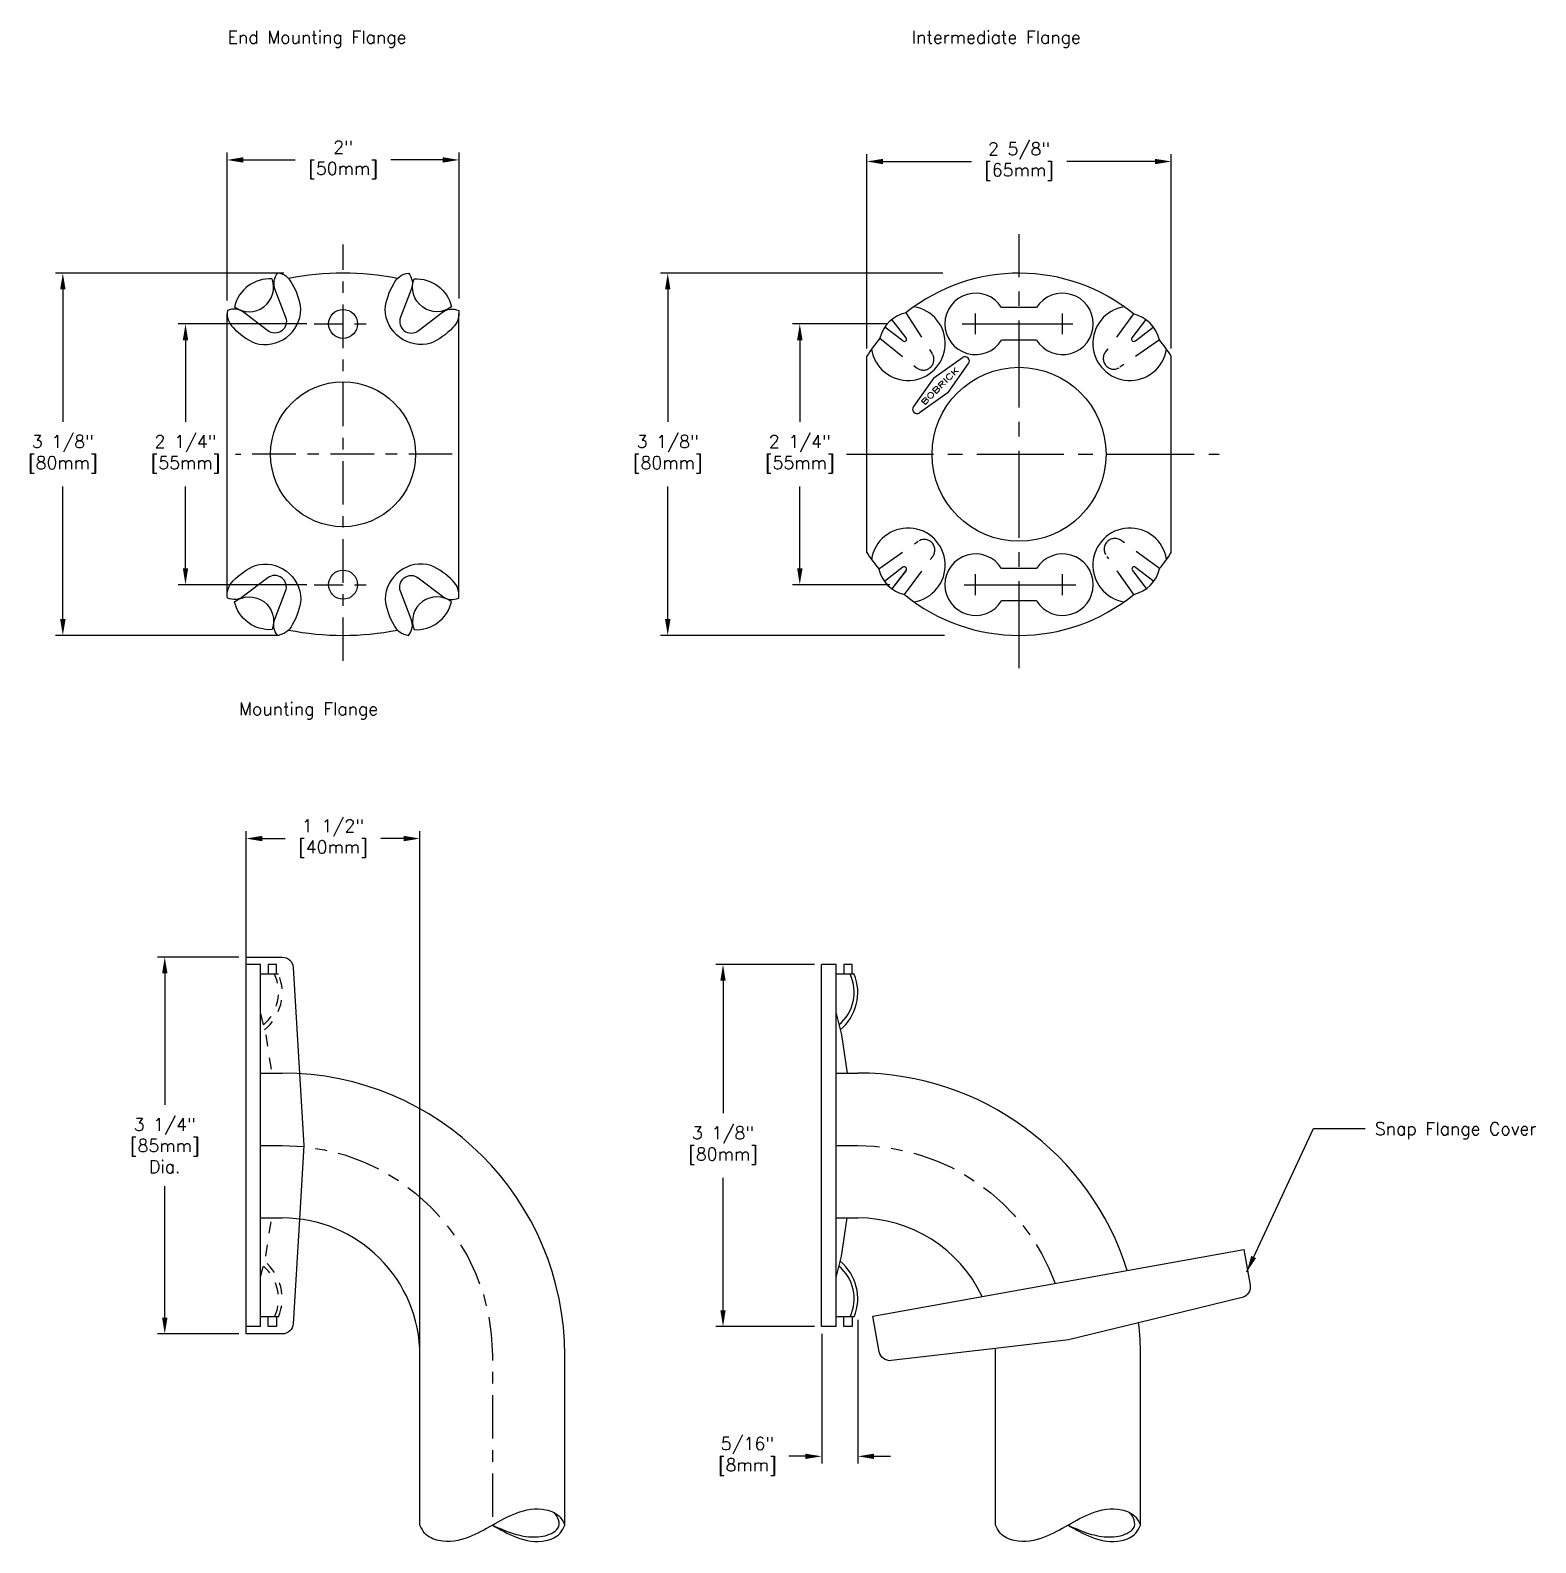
# Model space of a CAD drawing. Extents: x 3.4 to 20.7, y -20 to 3.1.
# Drawn here: x 7.51 to 20.49, y -9.99 to 3.06 of the extents above; entities that cross this region are included whole.
import ezdxf
from ezdxf.enums import TextEntityAlignment as Align

# ---------------------------------------------------------------- set-up
doc = ezdxf.new("R2010")
doc.units = 0
doc.header["$MEASUREMENT"] = 0
doc.header["$PDMODE"] = 35
doc.header["$PDSIZE"] = 0.000315
for name, pattern in [('CENTER', [2, 1.25, -0.25, 0.25, -0.25]), ('CENTER2', [1.125, 0.75, -0.125, 0.125, -0.125]), ('HIDDEN', [0.375, 0.25, -0.125]), ('HIDDEN2', [0.1875, 0.125, -0.0625])]:
    doc.linetypes.add(name, pattern=pattern)
doc.layers.get('0').update_dxf_attribs({"linetype": 'CONTINUOUS'})
doc.layers.get('DEFPOINTS').update_dxf_attribs({"linetype": 'CONTINUOUS'})
doc.layers.add('DETAIL', color=4, linetype='CONTINUOUS')
doc.layers.add('DIM', color=1, linetype='CONTINUOUS')
doc.styles.add('DIM_S_5', font='simplex.shx', dxfattribs={"height": 0.109375})
doc.styles.add('ROMANS', font='ROMANS.shx')
doc.dimstyles.new('DIM_S_7', dxfattribs={"dimtxt": 0.12, "dimasz": 0.140625, "dimexe": 0.0625, "dimexo": 0.0625, "dimgap": 0.09375, "dimtad": 0, "dimtih": 1, "dimtoh": 1, "dimdec": 4, "dimzin": 4, "dimtxsty": 'DIM_S_5', "dimcen": 0.09375, "dimaunit": 1, "dimazin": 3, "dimtfac": 1, "dimtdec": 4, "dimtofl": 0, "dimtmove": 0, "dimatfit": 3, "dimtolj": 1, "dimtzin": 0})

# ---------------------------------------------------------------- blocks, each defined once
blk = doc.blocks.new('*D14')
at = {"layer": 'DEFPOINTS', "color": 0, "linetype": 'CONTINUOUS'}
for p in [(14.957, 0.522), (14.145, -1.728), (14.983, -1.728)]:
    blk.add_point(p, dxfattribs=at)
at = {"layer": 'DIM', "color": 0, "linetype": 'CONTINUOUS'}
for p, q in [((14.895, 0.522), (14.083, 0.522)), ((14.145, 0.381), (14.145, -0.324)), ((14.145, -1.587), (14.145, -0.882)), ((14.921, -1.728), (14.083, -1.728))]:
    blk.add_line(p, q, dxfattribs=at)
for points in [[(14.122, 0.381), (14.169, 0.381), (14.145, 0.522)], [(14.122, -1.587), (14.169, -1.587), (14.145, -1.728)]]:
    blk.add_solid(points, dxfattribs=at)
at = {"layer": 'DIM', "color": 0, "linetype": 'CONTINUOUS', "insert": (14.145, -0.603), "char_height": 0.1094, "attachment_point": 5, "style": 'DIM_S_5'}
blk.add_mtext('\\A1;2 1/4"\\P[55mm]', dxfattribs=at)
blk = doc.blocks.new('*D15')
at = {"layer": 'DEFPOINTS', "color": 0, "linetype": 'CONTINUOUS'}
for p in [(15.442, 0.959), (13.006, -2.166), (15.455, -2.166)]:
    blk.add_point(p, dxfattribs=at)
at = {"layer": 'DIM', "color": 0, "linetype": 'CONTINUOUS'}
for p, q in [((15.379, 0.959), (12.944, 0.959)), ((13.006, 0.819), (13.006, -0.324)), ((13.006, -2.025), (13.006, -0.882)), ((15.392, -2.166), (12.944, -2.166))]:
    blk.add_line(p, q, dxfattribs=at)
for points in [[(12.983, 0.819), (13.03, 0.819), (13.006, 0.959)], [(12.983, -2.025), (13.03, -2.025), (13.006, -2.166)]]:
    blk.add_solid(points, dxfattribs=at)
at = {"layer": 'DIM', "color": 0, "linetype": 'CONTINUOUS', "insert": (13.006, -0.603), "char_height": 0.1094, "attachment_point": 5, "style": 'DIM_S_5'}
blk.add_mtext('\\A1;3 1/8"\\P[80mm]', dxfattribs=at)
blk = doc.blocks.new('*D16')
at = {"layer": 'DEFPOINTS', "color": 0, "linetype": 'CONTINUOUS'}
for p in [(17.349, 1.923), (14.724, 0.246), (17.349, 0.248)]:
    blk.add_point(p, dxfattribs=at)
at = {"layer": 'DIM', "color": 0, "linetype": 'CONTINUOUS'}
for p, q in [((14.724, 0.309), (14.724, 1.985)), ((17.349, 0.31), (17.349, 1.985)), ((14.864, 1.923), (15.625, 1.923)), ((17.208, 1.923), (16.448, 1.923))]:
    blk.add_line(p, q, dxfattribs=at)
for points in [[(14.864, 1.946), (14.864, 1.899), (14.724, 1.923)], [(17.208, 1.946), (17.208, 1.899), (17.349, 1.923)]]:
    blk.add_solid(points, dxfattribs=at)
at = {"layer": 'DIM', "color": 0, "linetype": 'CONTINUOUS', "insert": (16.036, 1.923), "char_height": 0.1094, "attachment_point": 5, "style": 'DIM_S_5'}
blk.add_mtext('\\A1;2 5/8"\\P[65mm]', dxfattribs=at)
blk = doc.blocks.new('STD1002')
for p, q in [((0, 0.22), (-0.371, 0.156)), ((0, 0.22), (0.371, 0.156)), ((0, 0), (-0.371, 0.064)), ((0, 0), (0.371, 0.064))]:
    blk.add_line(p, q)
for centre, start, end in [((-0.363, 0.11), 99.7563, 180), ((-0.363, 0.11), 180, 260.2437), ((0.363, 0.11), 0, 80.2437), ((0.363, 0.11), 279.7563, 0)]:
    blk.add_arc(centre, 0.0469, start, end)
at = {"style": 'ROMANS', "width": 1.405303}
blk.add_text('BOBRICK', height=0.06, dxfattribs=at).set_placement((-0.281, 0.08), (0.249, 0.08), align=Align.FIT)
blk = doc.blocks.new('*D5')
at = {"color": 0, "linetype": 'BYBLOCK'}
for p, q in [((9.369, -4.942), (9.369, -3.856)), ((10.869, -8.317), (10.869, -3.856)), ((9.51, -3.918), (9.708, -3.918)), ((10.728, -3.918), (10.531, -3.918))]:
    blk.add_line(p, q, dxfattribs=at)
for points in [[(9.51, -3.895), (9.51, -3.942), (9.369, -3.918)], [(10.728, -3.895), (10.728, -3.942), (10.869, -3.918)]]:
    blk.add_solid(points, dxfattribs=at)
at = {"layer": 'DEFPOINTS', "color": 0, "linetype": 'BYBLOCK'}
for p in [(10.869, -3.918), (9.369, -5.004), (10.869, -8.379)]:
    blk.add_point(p, dxfattribs=at)
at = {"color": 0, "linetype": 'BYBLOCK', "insert": (10.119, -3.918), "char_height": 0.1094, "attachment_point": 5, "style": 'DIM_S_5'}
blk.add_mtext('\\A1;1 1/2"\\P[40mm]', dxfattribs=at)
blk = doc.blocks.new('*D4')
at = {"color": 0, "linetype": 'BYBLOCK'}
for p, q in [((9.307, -4.942), (8.606, -4.942)), ((8.668, -5.082), (8.668, -6.215)), ((8.668, -8.051), (8.668, -6.918)), ((9.307, -8.192), (8.606, -8.192))]:
    blk.add_line(p, q, dxfattribs=at)
for points in [[(8.645, -5.082), (8.692, -5.082), (8.668, -4.942)], [(8.645, -8.051), (8.692, -8.051), (8.668, -8.192)]]:
    blk.add_solid(points, dxfattribs=at)
at = {"layer": 'DEFPOINTS', "color": 0, "linetype": 'BYBLOCK'}
for p in [(9.369, -4.942), (8.668, -8.192), (9.369, -8.192)]:
    blk.add_point(p, dxfattribs=at)
at = {"color": 0, "linetype": 'BYBLOCK', "insert": (8.668, -6.567), "char_height": 0.1094, "attachment_point": 5, "style": 'DIM_S_5'}
blk.add_mtext('\\A1;3 1/4"\\P[85mm]\\PDia.', dxfattribs=at)
blk = doc.blocks.new('*D3')
at = {"color": 0, "linetype": 'BYBLOCK'}
for p, q in [((14.271, -5.004), (13.42, -5.004)), ((13.483, -5.145), (13.483, -6.288)), ((13.483, -7.988), (13.483, -6.845)), ((14.271, -8.129), (13.42, -8.129))]:
    blk.add_line(p, q, dxfattribs=at)
for points in [[(13.46, -5.145), (13.506, -5.145), (13.483, -5.004)], [(13.46, -7.988), (13.506, -7.988), (13.483, -8.129)]]:
    blk.add_solid(points, dxfattribs=at)
at = {"layer": 'DEFPOINTS', "color": 0, "linetype": 'BYBLOCK'}
for p in [(14.334, -5.004), (13.483, -8.129), (14.334, -8.129)]:
    blk.add_point(p, dxfattribs=at)
at = {"color": 0, "linetype": 'BYBLOCK', "insert": (13.483, -6.567), "char_height": 0.1094, "attachment_point": 5, "style": 'DIM_S_5'}
blk.add_mtext('\\A1;3 1/8"\\P[80mm]', dxfattribs=at)
blk = doc.blocks.new('*D2')
at = {"color": 0, "linetype": 'BYBLOCK'}
for p, q in [((14.646, -8.071), (14.646, -9.31)), ((14.334, -8.192), (14.334, -9.31)), ((14.193, -9.248), (14.052, -9.248)), ((14.786, -9.248), (14.927, -9.248))]:
    blk.add_line(p, q, dxfattribs=at)
for points in [[(14.193, -9.225), (14.193, -9.271), (14.334, -9.248)], [(14.786, -9.225), (14.786, -9.271), (14.646, -9.248)]]:
    blk.add_solid(points, dxfattribs=at)
at = {"layer": 'DEFPOINTS', "color": 0, "linetype": 'BYBLOCK'}
for p in [(14.646, -8.009), (14.334, -8.129), (14.646, -9.248)]:
    blk.add_point(p, dxfattribs=at)
at = {"color": 0, "linetype": 'BYBLOCK', "insert": (13.693, -9.248), "char_height": 0.1094, "attachment_point": 5, "style": 'DIM_S_5'}
blk.add_mtext('\\A1;5/16"\\P[8mm]', dxfattribs=at)
blk = doc.blocks.new('*D1')
at = {"color": 0, "linetype": 'BYBLOCK'}
for p, q in [((9.206, 0.725), (9.206, 1.999)), ((11.206, 0.742), (11.206, 1.999)), ((9.346, 1.936), (9.794, 1.936)), ((11.065, 1.936), (10.617, 1.936))]:
    blk.add_line(p, q, dxfattribs=at)
for points in [[(9.346, 1.96), (9.346, 1.913), (9.206, 1.936)], [(11.065, 1.96), (11.065, 1.913), (11.206, 1.936)]]:
    blk.add_solid(points, dxfattribs=at)
at = {"layer": 'DEFPOINTS', "color": 0, "linetype": 'BYBLOCK'}
for p in [(11.206, 1.936), (9.206, 0.663), (11.206, 0.68)]:
    blk.add_point(p, dxfattribs=at)
at = {"color": 0, "linetype": 'BYBLOCK', "insert": (10.206, 1.936), "char_height": 0.1094, "attachment_point": 5, "style": 'DIM_S_5'}
blk.add_mtext('\\A1;2"\\P[50mm]', dxfattribs=at)
blk = doc.blocks.new('*D0')
at = {"color": 0, "linetype": 'BYBLOCK'}
for p, q in [((9.696, 0.959), (7.727, 0.959)), ((7.789, 0.819), (7.789, -0.324)), ((7.789, -2.025), (7.789, -0.882)), ((9.657, -2.166), (7.727, -2.166))]:
    blk.add_line(p, q, dxfattribs=at)
for points in [[(7.766, 0.819), (7.813, 0.819), (7.789, 0.959)], [(7.766, -2.025), (7.813, -2.025), (7.789, -2.166)]]:
    blk.add_solid(points, dxfattribs=at)
at = {"layer": 'DEFPOINTS', "color": 0, "linetype": 'BYBLOCK'}
for p in [(9.758, 0.959), (7.789, -2.166), (9.719, -2.166)]:
    blk.add_point(p, dxfattribs=at)
at = {"color": 0, "linetype": 'BYBLOCK', "insert": (7.789, -0.603), "char_height": 0.1094, "attachment_point": 5, "style": 'DIM_S_5'}
blk.add_mtext('\\A1;3 1/8"\\P[80mm]', dxfattribs=at)
blk = doc.blocks.new('*D6')
at = {"color": 0, "linetype": 'BYBLOCK'}
for p, q in [((9.893, 0.522), (8.785, 0.522)), ((8.847, 0.381), (8.847, -0.324)), ((8.847, -1.587), (8.847, -0.882)), ((9.893, -1.728), (8.785, -1.728))]:
    blk.add_line(p, q, dxfattribs=at)
for points in [[(8.824, 0.381), (8.87, 0.381), (8.847, 0.522)], [(8.824, -1.587), (8.87, -1.587), (8.847, -1.728)]]:
    blk.add_solid(points, dxfattribs=at)
at = {"layer": 'DEFPOINTS', "color": 0, "linetype": 'BYBLOCK'}
for p in [(9.956, 0.522), (8.847, -1.728), (9.956, -1.728)]:
    blk.add_point(p, dxfattribs=at)
at = {"color": 0, "linetype": 'BYBLOCK', "insert": (8.847, -0.603), "char_height": 0.1094, "attachment_point": 5, "style": 'DIM_S_5'}
blk.add_mtext('\\A1;2 1/4"\\P[55mm]', dxfattribs=at)

msp = doc.modelspace()

# ---------------------------------------------------------------- linework, layer by layer
at = {"layer": 'DETAIL', "linetype": 'CENTER2', "ltscale": 0.5}
msp.add_line((10.20572, -2.3862), (10.20572, 1.20764), dxfattribs=at)
at = {"layer": 'DETAIL', "color": 4, "linetype": 'CENTER2'}
msp.add_line((16.03611, -2.44867), (16.03611, 1.29581), dxfattribs=at)
at = {"layer": 'DETAIL', "color": 4}
for p, q in [((16.18611, 0.66192), (15.88611, 0.66192)), ((16.18611, 0.38192), (15.88611, 0.38192)), ((16.18611, -1.58808), (15.88611, -1.58808)), ((16.18611, -1.86808), (15.88611, -1.86808))]:
    msp.add_line(p, q, dxfattribs=at)
at = {"layer": 'DETAIL', "linetype": 'CONTINUOUS'}
for p, q in [((9.20572, -1.81584), (9.20572, 0.60969)), ((11.20572, -1.81584), (11.20572, 0.60969)), ((9.49409, -5.00406), (9.36909, -5.00406)), ((9.36909, -8.12906), (9.36909, -5.00406)), ((9.49409, -8.12906), (9.49409, -5.00406)), ((9.5601, -5.00406), (9.5601, -5.08911)), ((9.63291, -5.00406), (9.5601, -5.00406)), ((9.63291, -5.08911), (9.63291, -5.00406)), ((14.3336, -8.12906), (14.3336, -5.00406)), ((14.4586, -5.00406), (14.3336, -5.00406)), ((14.4586, -8.12906), (14.4586, -5.00406)), ((14.59741, -5.00406), (14.5246, -5.00406)), ((14.5246, -5.00406), (14.5246, -5.08911)), ((14.59741, -5.08911), (14.59741, -5.00406)), ((9.65025, -5.08911), (9.49409, -5.08911)), ((14.61475, -5.08911), (14.4586, -5.08911)), ((9.49409, -5.94156), (9.68159, -5.94156)), ((14.4586, -5.94156), (14.6461, -5.94156)), ((9.49409, -7.19156), (9.68159, -7.19156)), ((14.4586, -7.19156), (14.6461, -7.19156)), ((9.65025, -8.044), (9.49409, -8.044)), ((9.5601, -8.12906), (9.5601, -8.044)), ((9.63291, -8.044), (9.63291, -8.12906)), ((14.61475, -8.044), (14.4586, -8.044)), ((14.5246, -8.12906), (14.5246, -8.044)), ((14.59741, -8.044), (14.59741, -8.12906)), ((9.49409, -8.12906), (9.36909, -8.12906)), ((9.63291, -8.12906), (9.5601, -8.12906)), ((14.4586, -8.12906), (14.3336, -8.12906)), ((14.59741, -8.12906), (14.5246, -8.12906)), ((10.86909, -9.84182), (10.86909, -8.37906)), ((12.11909, -9.84182), (12.11909, -8.37906)), ((15.8336, -9.84182), (15.8336, -8.37906)), ((17.0836, -9.84182), (17.0836, -8.37906))]:
    msp.add_line(p, q, dxfattribs=at)
at = {"layer": 'DETAIL'}
for p, q in [((15.06177, 0.40241), (14.93944, 0.5602)), ((15.66111, 0.43192), (15.66111, 0.61192)), ((16.41111, 0.43192), (16.41111, 0.61192)), ((17.01044, 0.40241), (17.13167, 0.55878)), ((15.03255, 0.37529), (14.87869, 0.49454)), ((17.03966, 0.37529), (17.19352, 0.49454)), ((14.72361, -1.45087), (14.72361, 0.24471)), ((17.34861, -1.45087), (17.34861, 0.24471)), ((15.03371, -1.57742), (14.87536, -1.70018)), ((15.03255, -1.57835), (14.87536, -1.70018)), ((15.06177, -1.60547), (14.939, -1.76382)), ((15.06083, -1.60663), (14.939, -1.76382)), ((15.66111, -1.81808), (15.66111, -1.63808)), ((16.41111, -1.81808), (16.41111, -1.63808)), ((17.01447, -1.60663), (17.13373, -1.76049)), ((17.04159, -1.57742), (17.19818, -1.69881))]:
    msp.add_line(p, q, dxfattribs=at)
at = {"layer": 'DETAIL', "linetype": 'HIDDEN'}
for p, q in [((15.06061, 0.6175), (15.28737, 0.26457)), ((17.02435, 0.6072), (16.7803, 0.27756)), ((14.83626, 0.39781), (15.15255, 0.14338)), ((17.24638, 0.38517), (16.90674, 0.14766)), ((14.82583, -1.59132), (15.16547, -1.35382)), ((17.24771, -1.58969), (16.91637, -1.347)), ((15.04786, -1.81336), (15.29191, -1.48372)), ((17.02598, -1.81203), (16.79642, -1.48526))]:
    msp.add_line(p, q, dxfattribs=at)
at = {"layer": 'DETAIL', "linetype": 'CENTER2', "ltscale": 0.333333}
for p, q in [((9.95572, 0.52192), (10.45572, 0.52192)), ((9.95572, -1.72808), (10.45572, -1.72808))]:
    msp.add_line(p, q, dxfattribs=at)
at = {"layer": 'DETAIL', "color": 4, "linetype": 'CENTER'}
for p, q in [((15.5454, 0.52192), (16.49902, 0.52192)), ((15.56336, -1.72808), (16.5257, -1.72808))]:
    msp.add_line(p, q, dxfattribs=at)
at = {"layer": 'DETAIL', "linetype": 'CENTER2'}
msp.add_line((14.54709, -0.60308), (17.76332, -0.60308), dxfattribs=at)
at = {"layer": 'DETAIL', "linetype": 'CONTINUOUS'}
for points in [[(9.55686, 0.46302), (9.34855, 0.62176, 0.276967), (9.20813, 0.63738, 0.25931741), (9.25924, 0.49007, 0.10634493), (9.44841, 0.35534, 0.48916198), (9.84241, 0.64774, 0.10634493), (9.76826, 0.86783, 0.25931741), (9.64207, 0.95942, 0.28064284), (9.61701, 0.81875), (9.71041, 0.5786, -0.75741288)], [(10.85459, 0.46302), (11.06289, 0.62176, -0.276967), (11.20331, 0.63738, -0.25931741), (11.1522, 0.49007, -0.10634493), (10.96303, 0.35534, -0.48916198), (10.56904, 0.64774, -0.10634493), (10.64318, 0.86783, -0.25931741), (10.76938, 0.95942, -0.28064284), (10.79444, 0.81875), (10.70104, 0.5786, 0.75741288)], [(9.26986, 0.66941, 0.74915081), (9.59353, 0.90962, 0.36823816)], [(11.14158, 0.66941, -0.74915081), (10.81791, 0.90962, -0.36823816)], [(9.55686, -1.66917), (9.34855, -1.82792, -0.276967), (9.20813, -1.84354, -0.25931741), (9.25924, -1.69622, -0.10634493), (9.44841, -1.5615, -0.48916198), (9.84241, -1.85389, -0.10634493), (9.76826, -2.07398, -0.25931741), (9.64207, -2.16558, -0.28064284), (9.61701, -2.0249), (9.71041, -1.78476, 0.75741288)], [(10.85459, -1.66917), (11.06289, -1.82792, 0.276967), (11.20331, -1.84354, 0.25931741), (11.1522, -1.69622, 0.10634493), (10.96303, -1.5615, 0.48916198), (10.56904, -1.85389, 0.10634493), (10.64318, -2.07398, 0.25931741), (10.76938, -2.16558, 0.28064284), (10.79444, -2.0249), (10.70104, -1.78476, -0.75741288)], [(9.26986, -1.87556, -0.74915081), (9.59353, -2.11577, -0.36823816)], [(11.14158, -1.87556, 0.74915081), (10.81791, -2.11577, 0.36823816)]]:
    msp.add_lwpolyline(points, format="xyb", close=True, dxfattribs=at)
at = {"layer": 'DETAIL', "linetype": 'CENTER2', "ltscale": 0.5}
msp.add_lwpolyline([(11.14828, -0.60223), (9.27936, -0.60364)], dxfattribs=at)
at = {"layer": 'DETAIL', "linetype": 'CONTINUOUS'}
for points in [[(9.83033, -7.20091), (9.77518, -8.10353, -0.3964495), (9.6816, -8.19156), (9.36909, -8.19156), (9.36909, -4.94156), (9.6816, -4.94156, -0.3964495), (9.77518, -5.02959), (9.83118, -5.94615)], [(15.83197, -8.317), (14.93384, -8.42242, -0.3964495), (14.83064, -8.34589), (14.77535, -8.03831), (17.97407, -7.46328), (18.02936, -7.77086, -0.3964495), (17.95928, -7.87853), (17.06709, -8.09583)]]:
    msp.add_lwpolyline(points, format="xyb", dxfattribs=at)
at = {"layer": 'DETAIL', "linetype": 'HIDDEN2', "ltscale": 0.5}
for points in [[(9.49409, -5.42681), (9.53912, -5.61137), (9.59042, -5.94156)], [(9.49409, -7.7063), (9.53912, -7.52175), (9.59042, -7.19156)]]:
    msp.add_lwpolyline(points, dxfattribs=at)
at = {"layer": 'DETAIL', "linetype": 'CONTINUOUS'}
for points in [[(14.4586, -5.42681), (14.50362, -5.61137), (14.55492, -5.94156)], [(9.83118, -5.94615), (9.86909, -6.56656), (9.83033, -7.20091)], [(14.4586, -7.7063), (14.50362, -7.52175), (14.55492, -7.19156)], [(17.06709, -8.09583), (16.46318, -8.24291), (15.83197, -8.317)]]:
    msp.add_lwpolyline(points, dxfattribs=at)
at = {"layer": 'DETAIL', "linetype": 'CENTER2', "ltscale": 0.5, "flags": 128}
for points in [[(9.49409, -6.56656), (9.68159, -6.56656, -0.41421356), (11.49409, -8.37906), (11.49409, -9.84182)], [(14.4586, -6.56656), (14.6461, -6.56656, -0.31472617), (16.34799, -7.7556, -0.31472617)]]:
    msp.add_lwpolyline(points, format="xyb", dxfattribs=at)
at = {"layer": 'DETAIL', "linetype": 'CONTINUOUS'}
for centre, radius in [((10.20572, 0.52192), 0.125), ((10.20572, -0.60294), 0.625), ((10.20572, -1.72808), 0.125)]:
    msp.add_circle(centre, radius, dxfattribs=at)
at = {"layer": 'DETAIL'}
msp.add_circle((16.03611, -0.60308), 0.7505, dxfattribs=at)
at = {"layer": 'DETAIL', "linetype": 'CONTINUOUS'}
for centre, radius, start, end in [((10.20572, -1.4443), 2.40372, 78.746331, 101.253669), ((10.20572, 0.23815), 2.40372, 258.746331, 281.253669), ((14.24401, -5.24389), 0.37, 310.215253, 24.729815), ((14.22965, -5.24617), 0.4159, 309.296666, 22.188129), ((9.68159, -8.37906), 2.4375, 0, 90), ((14.6461, -8.37906), 2.4375, 17.557081, 90), ((9.68159, -8.37906), 1.1875, 0, 90), ((14.6461, -8.37906), 1.1875, 25.448719, 90), ((14.22965, -7.88695), 0.4159, 337.811871, 50.703334), ((14.24401, -7.88923), 0.37, 335.270185, 49.784747), ((14.6461, -8.37906), 2.4375, 0, 6.672722), ((14.6461, -8.37906), 1.1875, 0, 2.995822)]:
    msp.add_arc(centre, radius, start, end, dxfattribs=at)
at = {"layer": 'DETAIL'}
for centre, radius, start, end in [((16.03611, -0.60308), 1.5625, 50.766812, 128.632045), ((15.07974, 0.35328), 0.32, 188.921163, 81.078837), ((16.99247, 0.35328), 0.32, 98.921163, 351.078837), ((15.12245, 0.32995), 0.29413, 102.137285, 166.660631), ((16.9595, 0.32032), 0.29412, 12.738046, 77.261954), ((16.03611, -0.60308), 1.5625, 140.165871, 147.14012), ((15.04604, 0.39005), 0.02, 227.575307, 38.161934), ((17.02617, 0.39005), 0.02, 141.838066, 312.424693), ((16.03611, -0.60308), 1.5625, 32.85988, 39.233188), ((15.07974, -1.55944), 0.32, 278.921163, 171.078837), ((16.99247, -1.55944), 0.32, 8.921163, 261.078837), ((16.03611, -0.60308), 1.5625, 212.85988, 219.233188), ((16.03611, -0.60308), 1.5625, 320.844018, 327.14012), ((15.11271, -1.52647), 0.29412, 192.738046, 257.261954), ((15.04604, -1.59311), 0.02, 321.838066, 132.424693), ((15.04607, -1.59314), 0.02, 317.575307, 128.161934), ((17.02924, -1.59314), 0.02, 51.838066, 222.424693), ((16.96074, -1.52522), 0.29413, 282.815432, 347.338778), ((16.03611, -0.60308), 1.5625, 230.766812, 309.310192)]:
    msp.add_arc(centre, radius, start, end, dxfattribs=at)
at = {"layer": 'DETAIL', "color": 4}
for centre, start, end in [((15.66111, 0.52192), 31.890792, 328.109208), ((16.41111, 0.52192), 211.890792, 148.109208), ((15.66111, -1.72808), 31.890792, 328.109208), ((16.41111, -1.72808), 211.890792, 148.109208)]:
    msp.add_arc(centre, 0.265, start, end, dxfattribs=at)
at = {"layer": 'DETAIL', "linetype": 'HIDDEN'}
for centre, start, end in [((15.21011, 0.21493), 231.185478, 32.720471), ((16.85411, 0.22292), 143.485592, 304.964336), ((15.2181, -1.42907), 323.485592, 124.964336), ((16.8621, -1.42108), 53.779155, 224.338181)]:
    msp.add_arc(centre, 0.09183, start, end, dxfattribs=at)
at = {"layer": 'DETAIL', "linetype": 'HIDDEN2', "ltscale": 0.5}
for centre, radius, start, end in [((9.2795, -5.24389), 0.37, 310.215253, 24.729815), ((9.26514, -5.24617), 0.4159, 309.296666, 22.188129), ((9.26514, -7.88695), 0.4159, 337.811871, 50.703334), ((9.2795, -7.88923), 0.37, 335.270185, 49.784747)]:
    msp.add_arc(centre, radius, start, end, dxfattribs=at)
at = {"layer": 'DETAIL', "linetype": 'CONTINUOUS'}
for points in [[(11.49409, -9.84182), (11.69869, -9.73786), (11.95551, -9.70884), (12.07885, -9.77419), (12.11909, -9.84182)], [(16.4586, -9.84182), (16.6632, -9.73786), (16.92001, -9.70884), (17.04335, -9.77419), (17.0836, -9.84182)], [(11.49409, -9.84182), (11.28949, -9.94577), (11.03268, -9.9748), (10.90934, -9.90945), (10.86909, -9.84182)], [(11.49409, -9.84182), (11.69869, -9.94577), (11.95551, -9.9748), (12.07885, -9.90945), (12.11909, -9.84182)], [(16.4586, -9.84182), (16.254, -9.94577), (15.99718, -9.9748), (15.87384, -9.90945), (15.8336, -9.84182)], [(16.4586, -9.84182), (16.6632, -9.94577), (16.92001, -9.9748), (17.04335, -9.90945), (17.0836, -9.84182)]]:
    msp.add_spline(points, degree=3, dxfattribs=at)
for points in [[(11.49409, -9.84182), (11.56116, -9.87171), (11.68254, -9.92582), (11.8646, -9.9535), (11.99841, -9.92565), (12.07957, -9.85655), (12.06452, -9.78118), (12.03689, -9.74651), (12.02543, -9.7332)], [(16.4586, -9.84182), (16.52566, -9.87171), (16.64704, -9.92582), (16.8291, -9.9535), (16.96292, -9.92565), (17.04407, -9.85655), (17.02902, -9.78118), (17.0014, -9.74651), (16.98993, -9.7332)]]:
    msp.add_open_spline(points, degree=3, knots=[0, 0, 0, 0, 0.174848314, 0.316426842, 0.444395973, 0.501946504, 0.565804876, 0.608727738, 0.608727738, 0.608727738, 0.608727738], dxfattribs=at)

# ---------------------------------------------------------------- block references
at = {"layer": 'DETAIL', "xscale": 0.8075, "yscale": 0.8075000000000001, "zscale": 0.8075, "rotation": 44.98067123100929}
msp.add_blockref('STD1002', (15.42558, -0.06931), dxfattribs=at)

# ---------------------------------------------------------------- texts
at = {"layer": 'DIM', "linetype": 'CONTINUOUS', "style": 'DIM_S_5'}
for s, p in [('End Mounting Flange', (9.20978, 2.94053)), ('Intermediate Flange', (15.11069, 2.94053)), ('Mounting Flange', (9.30807, -2.85424)), ('Snap Flange Cover', (19.10504, -6.47619))]:
    msp.add_text(s, height=0.109375, dxfattribs=at).set_placement(p)

# ---------------------------------------------------------------- dimensions: what is measured, and where the dimension line sits
at = {"layer": 'DIM', "linetype": 'CONTINUOUS'}
for base, p1, p2, text, override, picture, middle, dimtype in [((11.20572, 1.93632), (9.20572, 0.66295), (11.20572, 0.67956), '<>\\P[50mm]', {"dimpost": '"'}, '*D1', (10.20572, 1.93632), 128), ((17.34861, 1.92284), (14.72361, 0.2461), (17.34861, 0.24758), '<>\\P[65mm]', {"dimpost": '"', "dimadec": 2, "dimatfit": 1}, '*D16', (16.03611, 1.92284), 160), ((10.86909, -3.91848), (9.36909, -5.00406), (10.86909, -8.37906), '<>\\P[40mm]', {"dimpost": '"'}, '*D5', (10.11909, -3.91848), 128), ((14.64554, -9.24796), (14.3336, -8.12906), (14.64554, -8.00856), '<>\\P[8mm]', {"dimpost": '"'}, '*D2', (13.69297, -9.24796), 128)]:
    dim = msp.add_linear_dim(base=base, p1=p1, p2=p2, text=text, dimstyle='DIM_S_7', override=override, dxfattribs=at)
    dim.commit()
    dim.dimension.update_dxf_attribs({"geometry": picture, "text_midpoint": middle, "dimtype": dimtype})
for base, p1, p2, text, override, picture, middle in [((7.78944, -2.16558), (9.75825, 0.95942), (9.71947, -2.16558), '<>\\P[80mm]', {"dimpost": '"'}, '*D0', (7.78944, -0.60308)), ((13.00618, -2.16558), (15.44165, 0.95942), (15.45474, -2.16558), '<>\\P[80mm]', {"dimpost": '"', "dimadec": 2, "dimatfit": 1}, '*D15', (13.00618, -0.60308)), ((8.84706, -1.72808), (9.95572, 0.52192), (9.95572, -1.72808), '<>\\P[55mm]', {"dimpost": '"'}, '*D6', (8.84706, -0.60308)), ((14.14535, -1.72808), (14.95717, 0.52192), (14.98336, -1.72808), '<>\\P[55mm]', {"dimpost": '"', "dimadec": 2, "dimatfit": 1}, '*D14', (14.14535, -0.60308)), ((8.66813, -8.19156), (9.36909, -4.94156), (9.36909, -8.19156), '<>\\P[85mm]\\PDia.', {"dimpost": '"'}, '*D4', (8.66813, -6.56656)), ((13.48298, -8.12906), (14.3336, -5.00406), (14.3336, -8.12906), '<>\\P[80mm]', {"dimpost": '"'}, '*D3', (13.48298, -6.56656))]:
    dim = msp.add_linear_dim(base=base, p1=p1, p2=p2, angle=90, text=text, dimstyle='DIM_S_7', override=override, dxfattribs=at)
    dim.commit()
    dim.dimension.update_dxf_attribs({"geometry": picture, "text_midpoint": middle})

# ---------------------------------------------------------------- leaders
msp.add_leader([(18.00007, -7.65633), (18.5745, -6.42041), (19.0224, -6.42041)], dimstyle='DIM_S_7', override={"dimgap": 0.09375, "dimtad": 0, "dimadec": 2, "dimatfit": 1}, dxfattribs=at)

doc.saveas('drawing.dxf')
